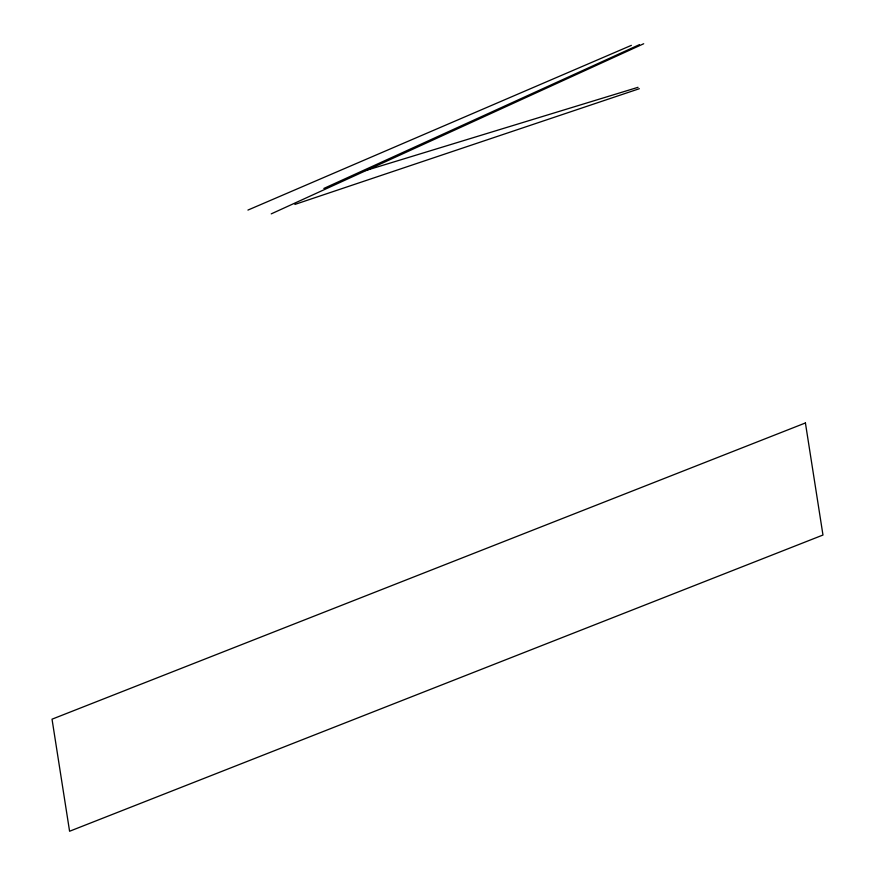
<?xml version="1.0" encoding="UTF-8"?>
<svg xmlns="http://www.w3.org/2000/svg" width="875" height="875" viewBox="0 0 875 875"><rect width="100%" height="100%" fill="white"/><g stroke="black" fill="none" stroke-linecap="round" stroke-linejoin="round"><path stroke-width="1.31" d="M271.239 213.872L643.694 43.75M323.848 188.442L639.494 44.625M247.931 210.077L631.367 45.358M294.875 204.433L639.341 88.703M365.564 170.581L638.028 87.314M805.416 422.964L52.03 719.184L69.584 831.25L822.97 535.03L805.416 422.964"/></g></svg>
